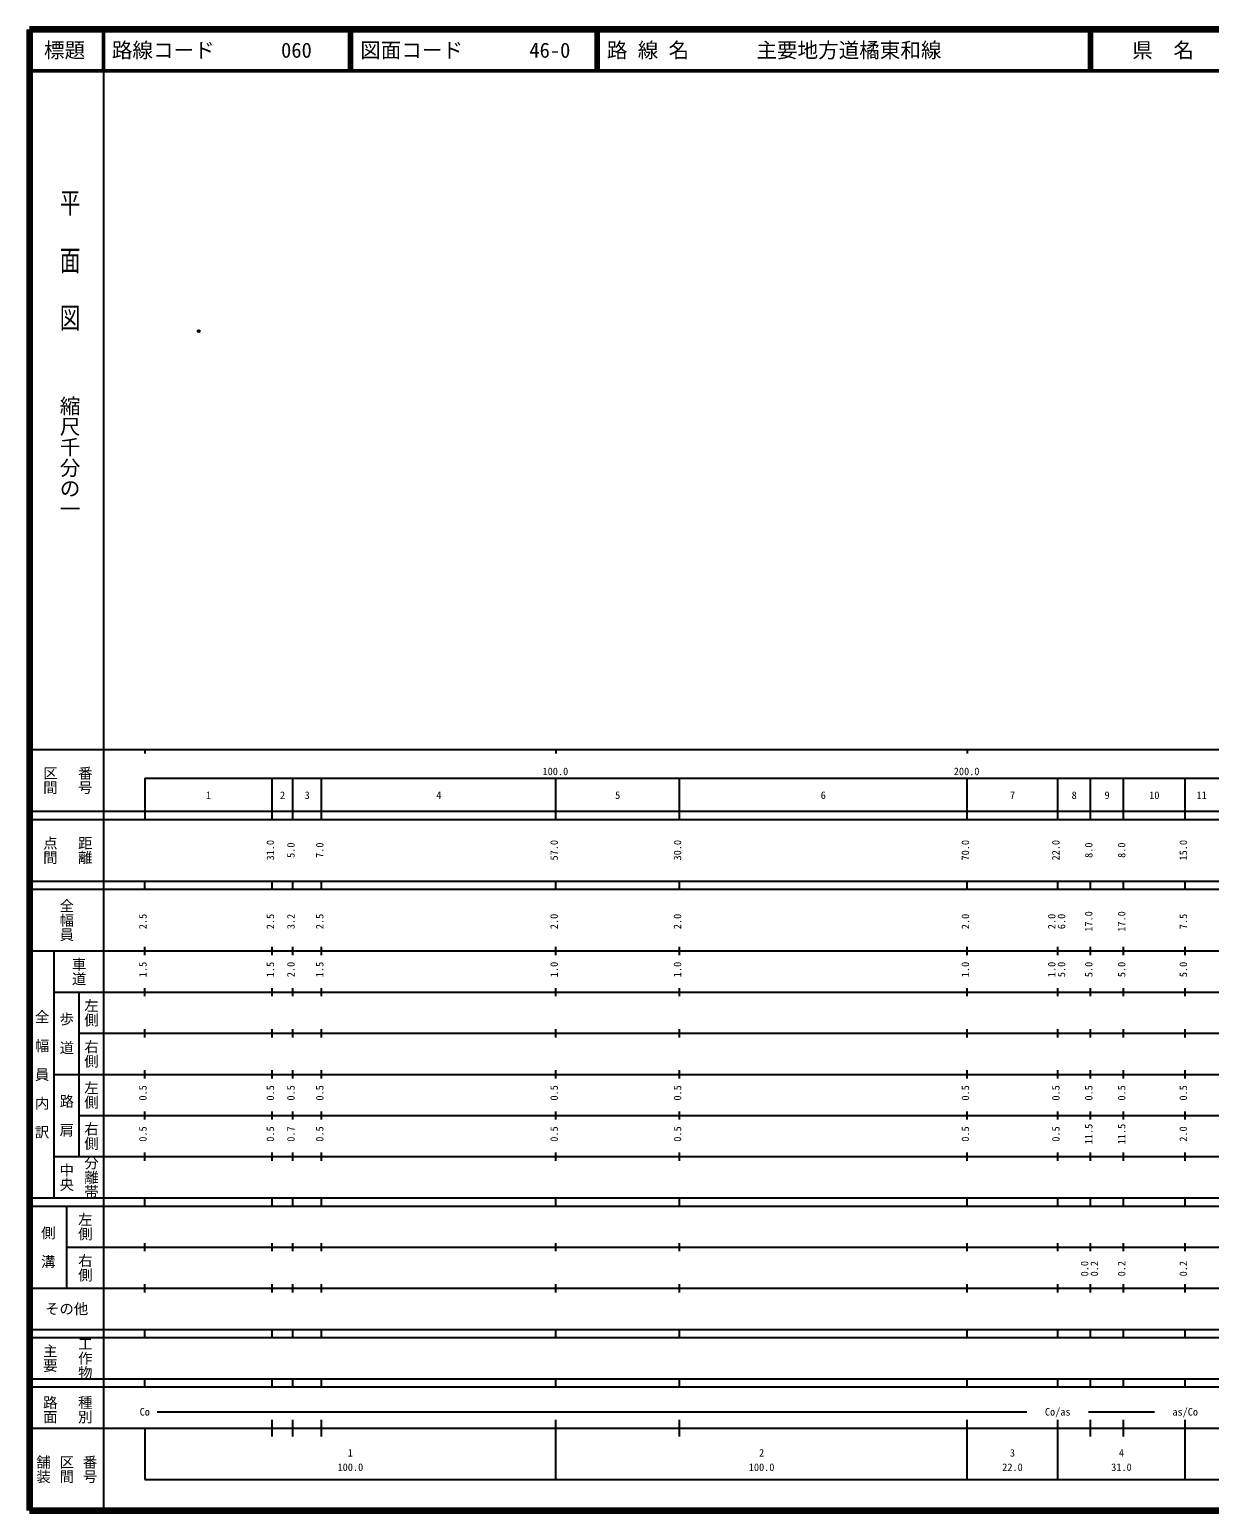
# Model space of a CAD drawing. Units: millimetres on the paper. Extents: x 40 to 680, y 20 to 380.
# Drawn here: x 40 to 326.9, y 20 to 380 of the extents above; entities that cross this region are included whole.
import ezdxf
from ezdxf.enums import TextEntityAlignment as Align

# ---------------------------------------------------------------- set-up
doc = ezdxf.new("R2010")
doc.units = ezdxf.units.MM
doc.header["$PDMODE"] = 32
doc.header["$PDSIZE"] = 0.5
doc.layers.add('M-OTRS', color=6, linetype='Continuous')
doc.layers.add('M-TTL-TXT', color=7, linetype='Continuous')
for name, color, linetype, lineweight in [('M-TTL', 2, 'Continuous', 140), ('M-TTL-BAND', 7, 'Continuous', 25), ('M-TTL-LINE', 7, 'Continuous', 50)]:
    doc.layers.add(name, color=color, linetype=linetype, lineweight=lineweight)
doc.styles.add('@ＭＳ ゴシック', font='')
doc.styles.add('ＭＳ ゴシック', font='')
doc.styles.get('@ＭＳ ゴシック').set_extended_font_data('@MS Gothic')
doc.styles.get('ＭＳ ゴシック').set_extended_font_data('MS Gothic')

msp = doc.modelspace()

# ---------------------------------------------------------------- linework, layer by layer
at = {"layer": 'M-OTRS'}
msp.add_point((81.119, 306.685), dxfattribs=at)
at = {"layer": 'M-TTL'}
for p, q in [((40, 380), (40, 20)), ((680, 380), (40, 380)), ((40, 20), (680, 20))]:
    msp.add_line(p, q, dxfattribs=at)
at = {"layer": 'M-TTL-BAND'}
for p, q in [((58, 370), (58, 20)), ((40, 205), (579, 205)), ((68, 205), (68, 204)), ((168, 205), (168, 204)), ((268, 205), (268, 204)), ((68, 198), (579, 198)), ((68, 198), (68, 188)), ((99, 188), (99, 198)), ((104, 188), (104, 198)), ((111, 188), (111, 198)), ((168, 188), (168, 198)), ((198, 188), (198, 198)), ((268, 188), (268, 198)), ((290, 188), (290, 198)), ((298, 188), (298, 198)), ((306, 188), (306, 198)), ((321, 188), (321, 198)), ((40, 190), (579, 190)), ((40, 188), (579, 188)), ((40, 173), (579, 173)), ((68, 171), (68, 173)), ((99, 171), (99, 173)), ((104, 171), (104, 173)), ((111, 171), (111, 173)), ((168, 171), (168, 173)), ((198, 171), (198, 173)), ((268, 171), (268, 173)), ((290, 171), (290, 173)), ((298, 171), (298, 173)), ((306, 171), (306, 173)), ((321, 171), (321, 173)), ((40, 171), (579, 171)), ((40, 156), (579, 156)), ((46, 96), (46, 156)), ((68, 155), (68, 157)), ((99, 155), (99, 157)), ((104, 155), (104, 157)), ((111, 155), (111, 157)), ((168, 155), (168, 157)), ((198, 155), (198, 157)), ((268, 155), (268, 157)), ((290, 155), (290, 157)), ((298, 155), (298, 157)), ((306, 155), (306, 157)), ((321, 155), (321, 157)), ((46, 146), (579, 146)), ((52, 146), (52, 106)), ((68, 145), (68, 147)), ((99, 145), (99, 147)), ((104, 145), (104, 147)), ((111, 145), (111, 147)), ((168, 145), (168, 147)), ((198, 145), (198, 147)), ((268, 145), (268, 147)), ((290, 145), (290, 147)), ((298, 145), (298, 147)), ((306, 145), (306, 147)), ((321, 145), (321, 147)), ((68, 135), (68, 137)), ((99, 135), (99, 137)), ((104, 135), (104, 137)), ((111, 135), (111, 137)), ((168, 135), (168, 137)), ((198, 135), (198, 137)), ((268, 135), (268, 137)), ((290, 135), (290, 137)), ((298, 135), (298, 137)), ((306, 135), (306, 137)), ((321, 135), (321, 137)), ((52, 136), (579, 136)), ((46, 126), (579, 126)), ((68, 125), (68, 127)), ((99, 125), (99, 127)), ((104, 125), (104, 127)), ((111, 125), (111, 127)), ((168, 125), (168, 127)), ((198, 125), (198, 127)), ((268, 125), (268, 127)), ((290, 125), (290, 127)), ((298, 125), (298, 127)), ((306, 125), (306, 127)), ((321, 125), (321, 127)), ((52, 116), (579, 116)), ((68, 115), (68, 117)), ((99, 115), (99, 117)), ((104, 115), (104, 117)), ((111, 115), (111, 117)), ((168, 115), (168, 117)), ((198, 115), (198, 117)), ((268, 115), (268, 117)), ((290, 115), (290, 117)), ((298, 115), (298, 117)), ((306, 115), (306, 117)), ((321, 115), (321, 117)), ((46, 106), (579, 106)), ((68, 105), (68, 107)), ((99, 105), (99, 107)), ((104, 105), (104, 107)), ((111, 105), (111, 107)), ((168, 105), (168, 107)), ((198, 105), (198, 107)), ((268, 105), (268, 107)), ((290, 105), (290, 107)), ((298, 105), (298, 107)), ((306, 105), (306, 107)), ((321, 105), (321, 107)), ((40, 96), (579, 96)), ((40, 94), (579, 94)), ((49, 94), (49, 74)), ((68, 94), (68, 96)), ((99, 94), (99, 96)), ((104, 94), (104, 96)), ((111, 94), (111, 96)), ((168, 94), (168, 96)), ((198, 94), (198, 96)), ((268, 94), (268, 96)), ((290, 94), (290, 96)), ((298, 94), (298, 96)), ((306, 94), (306, 96)), ((321, 94), (321, 96)), ((49, 84), (579, 84)), ((68, 83), (68, 85)), ((99, 83), (99, 85)), ((104, 83), (104, 85)), ((111, 83), (111, 85)), ((168, 83), (168, 85)), ((198, 83), (198, 85)), ((268, 83), (268, 85)), ((290, 83), (290, 85)), ((298, 83), (298, 85)), ((306, 83), (306, 85)), ((321, 83), (321, 85)), ((40, 74), (579, 74)), ((68, 73), (68, 75)), ((99, 73), (99, 75)), ((104, 73), (104, 75)), ((111, 73), (111, 75)), ((168, 73), (168, 75)), ((198, 73), (198, 75)), ((268, 73), (268, 75)), ((290, 73), (290, 75)), ((298, 73), (298, 75)), ((306, 73), (306, 75)), ((321, 73), (321, 75)), ((40, 64), (579, 64)), ((40, 62), (579, 62)), ((68, 62), (68, 64)), ((99, 62), (99, 64)), ((104, 62), (104, 64)), ((111, 62), (111, 64)), ((168, 62), (168, 64)), ((198, 62), (198, 64)), ((268, 62), (268, 64)), ((290, 62), (290, 64)), ((298, 62), (298, 64)), ((306, 62), (306, 64)), ((321, 62), (321, 64)), ((40, 52), (579, 52)), ((68, 50), (68, 52)), ((99, 50), (99, 52)), ((104, 50), (104, 52)), ((111, 50), (111, 52)), ((168, 50), (168, 52)), ((198, 50), (198, 52)), ((268, 50), (268, 52)), ((290, 50), (290, 52)), ((298, 50), (298, 52)), ((306, 50), (306, 52)), ((321, 50), (321, 52)), ((40, 50), (579, 50)), ((71, 44), (282.5, 44)), ((297.5, 44), (313.5, 44)), ((40, 40), (579, 40)), ((68, 40), (68, 27.5)), ((99, 38), (99, 42)), ((104, 38), (104, 42)), ((111, 38), (111, 42)), ((168, 27.5), (168, 42)), ((198, 38), (198, 42)), ((268, 27.5), (268, 42)), ((290, 27.5), (290, 42)), ((298, 38), (298, 42)), ((306, 38), (306, 42)), ((321, 27.5), (321, 42)), ((68, 27.5), (579, 27.5))]:
    msp.add_line(p, q, dxfattribs=at)
at = {"layer": 'M-TTL-LINE'}
for p, q in [((58, 380), (58, 370)), ((117.75, 380), (117.75, 370)), ((118.25, 380), (118.25, 370)), ((177.75, 380), (177.75, 370)), ((178.25, 380), (178.25, 370)), ((297.75, 380), (297.75, 370)), ((298.25, 380), (298.25, 370)), ((40, 370), (680, 370))]:
    msp.add_line(p, q, dxfattribs=at)

# ---------------------------------------------------------------- texts
at = {"layer": 'M-TTL-BAND', "style": '@ＭＳ ゴシック', "width": 1.4}
msp.add_text('平  面  図', height=3.666, rotation=270, dxfattribs=at).set_placement((49.777, 306.475), align=Align.MIDDLE_RIGHT)
at = {"layer": 'M-TTL-BAND', "style": '@ＭＳ ゴシック'}
msp.add_text('縮尺千分の一', height=3.666, rotation=270, dxfattribs=at).set_placement((49.777, 261.03), align=Align.MIDDLE_RIGHT)
for s, p in [('区間', (45, 197.5)), ('番号', (53.5, 197.5)), ('点間', (45, 180.5)), ('距離', (53.5, 180.5)), ('全幅員', (49, 163.5)), ('車道', (52, 151)), ('左側', (55, 141)), ('全\u3000幅\u3000員\u3000内\u3000訳', (43, 126)), ('歩\u3000道', (49, 136)), ('右側', (55, 131)), ('左側', (55, 121)), ('路\u3000肩', (49, 116)), ('右側', (55, 111)), ('分離帯', (55, 101)), ('中央', (49, 101)), ('左側', (53.5, 89)), ('側\u3000溝', (44.5, 84)), ('右側', (53.5, 79)), ('工作物', (53.5, 57)), ('主要', (45, 57)), ('路面', (45, 44.5)), ('種別', (53.5, 44.5)), ('舗装', (43.333, 30)), ('区間', (49, 30)), ('番号', (54.667, 30))]:
    msp.add_text(s, height=2.566, rotation=270, dxfattribs=at).set_placement(p, align=Align.MIDDLE_CENTER)
at = {"layer": 'M-TTL-BAND', "style": 'ＭＳ ゴシック'}
for s, p in [('100.0', (167.844, 198.195)), ('200.0', (267.844, 198.195)), ('1', (83.5, 192.405)), ('2', (101.5, 192.405)), ('3', (107.5, 192.405)), ('4', (139.5, 192.405)), ('5', (183, 192.405)), ('6', (233, 192.405)), ('7', (279, 192.405)), ('8', (294, 192.405)), ('9', (302, 192.405)), ('10', (313.5, 192.405)), ('11', (325, 192.405)), ('Co', (68, 42.5)), ('Co/as', (290, 42.5)), ('as/Co', (321, 42.5)), ('1', (118, 32.523)), ('2', (218, 32.523)), ('3', (279, 32.523)), ('4', (305.5, 32.523)), ('100.0', (118, 29.033)), ('100.0', (218, 29.033)), ('22.0', (279, 29.033)), ('31.0', (305.5, 29.033))]:
    msp.add_text(s, height=1.833, dxfattribs=at).set_placement(p, align=Align.BOTTOM_CENTER)
for s, p in [('31.0', (100, 180.5)), ('5.0', (105, 180.5)), ('7.0', (112, 180.5)), ('57.0', (169, 180.5)), ('30.0', (199, 180.5)), ('70.0', (269, 180.5)), ('22.0', (291, 180.5)), ('8.0', (299, 180.5)), ('8.0', (307, 180.5)), ('15.0', (322, 180.5)), ('2.5', (69, 163.174)), ('2.5', (100, 163.174)), ('3.2', (105, 163.174)), ('2.5', (112, 163.174)), ('2.0', (169, 163.174)), ('2.0', (199, 163.174)), ('2.0', (269, 163.174)), ('2.0', (290, 163.174)), ('6.0', (292.37, 163.174)), ('17.0', (299, 163.174)), ('17.0', (307, 163.174)), ('7.5', (322, 163.174)), ('1.5', (69, 151.5)), ('1.5', (100, 151.5)), ('2.0', (105, 151.5)), ('1.5', (112, 151.5)), ('1.0', (169, 151.5)), ('1.0', (199, 151.5)), ('1.0', (269, 151.5)), ('1.0', (290, 151.5)), ('5.0', (292.37, 151.5)), ('5.0', (299, 151.5)), ('5.0', (307, 151.5)), ('5.0', (322, 151.5)), ('0.5', (69, 121.5)), ('0.5', (100, 121.5)), ('0.5', (105, 121.5)), ('0.5', (112, 121.5)), ('0.5', (169, 121.5)), ('0.5', (199, 121.5)), ('0.5', (269, 121.5)), ('0.5', (291, 121.5)), ('0.5', (299, 121.5)), ('0.5', (307, 121.5)), ('0.5', (322, 121.5)), ('0.5', (69, 111.5)), ('0.5', (100, 111.5)), ('0.7', (105, 111.5)), ('0.5', (112, 111.5)), ('0.5', (169, 111.5)), ('0.5', (199, 111.5)), ('0.5', (269, 111.5)), ('0.5', (291, 111.5)), ('11.5', (299, 111.5)), ('11.5', (307, 111.5)), ('2.0', (322, 111.5)), ('0.0', (298, 78.764)), ('0.2', (300.37, 78.764)), ('0.2', (307, 78.764)), ('0.2', (322, 78.764))]:
    msp.add_text(s, height=1.833, rotation=90, dxfattribs=at).set_placement(p, align=Align.BOTTOM_CENTER)
msp.add_text('その他', height=2.566, dxfattribs=at).set_placement((49, 69), align=Align.MIDDLE_CENTER)
at = {"layer": 'M-TTL-TXT', "style": 'ＭＳ ゴシック'}
for s, p in [('標題', (48.5, 375)), ('県\u3000名', (315.625, 375))]:
    msp.add_text(s, height=3.666, dxfattribs=at).set_placement(p, align=Align.MIDDLE_CENTER)
for s, p in [('路線コード', (60, 375)), ('060', (101.142, 375)), ('図面コード', (120.38, 375)), ('46-0', (161.521, 375)), ('路 線 名', (180.38, 375)), ('主要地方道橘東和線', (216.734, 375))]:
    msp.add_text(s, height=3.666, dxfattribs=at).set_placement(p, align=Align.MIDDLE_LEFT)

doc.saveas('drawing.dxf')
